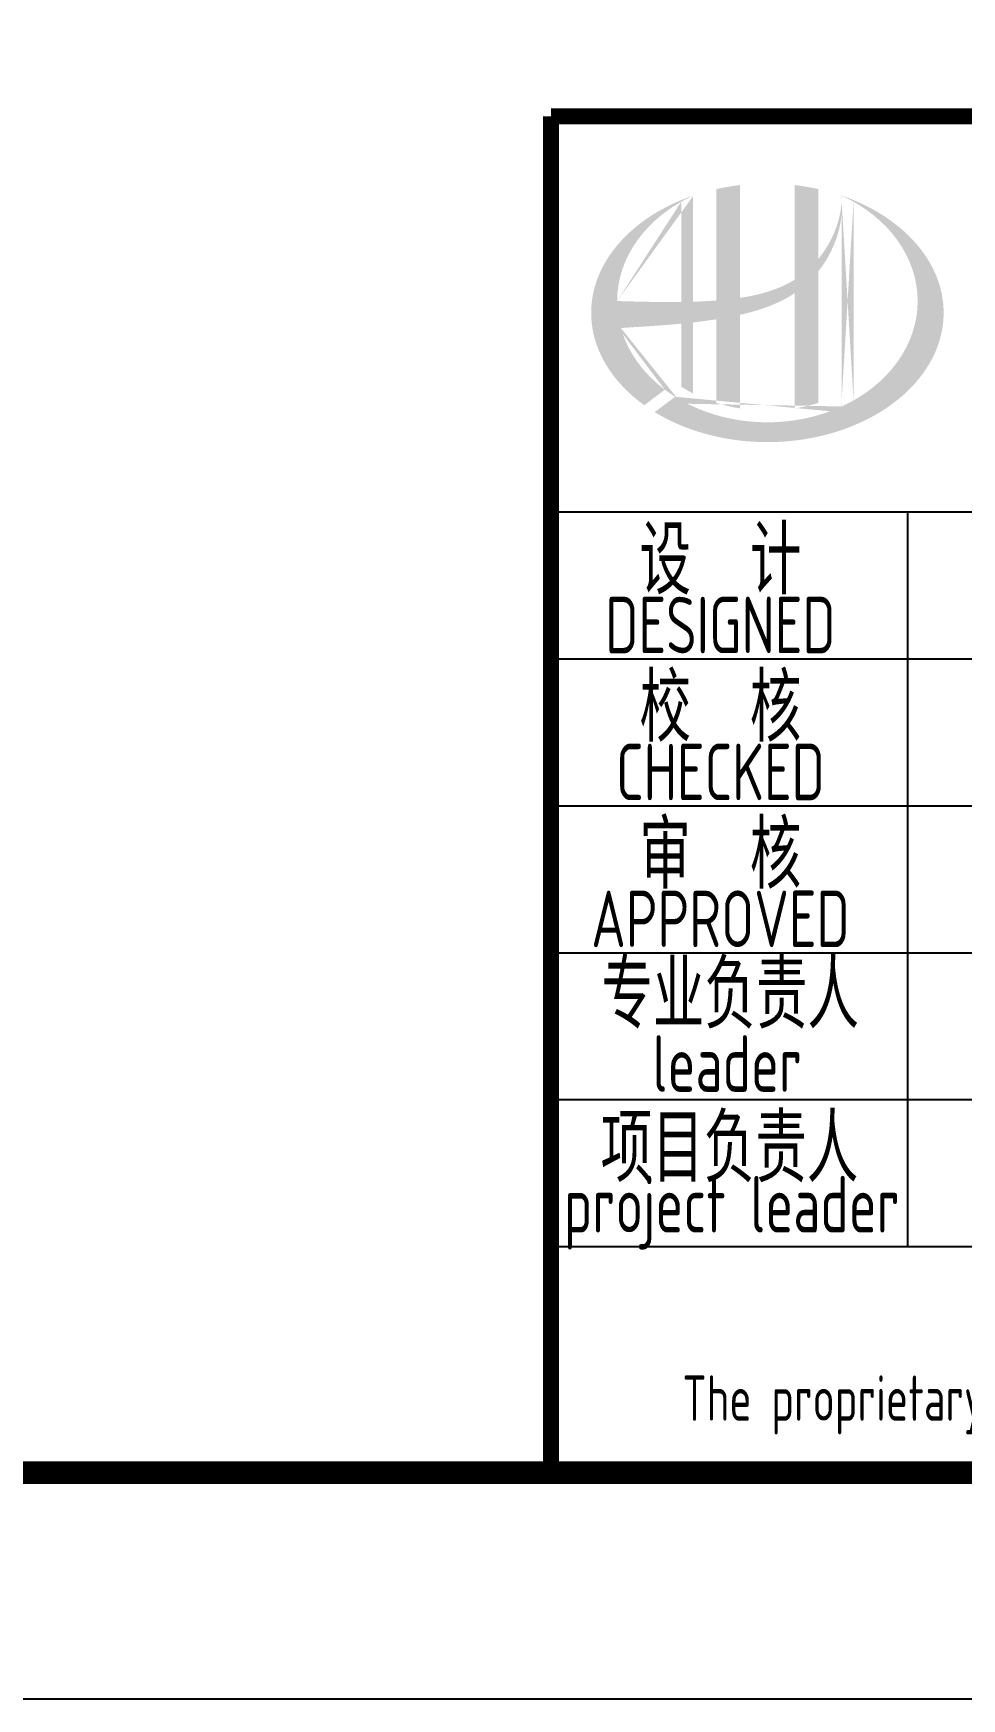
# Model space of a CAD drawing. Extents: x 6128144 to 12201635, y -1670122 to -706096.
# Drawn here: x 6603946 to 6608055, y -753340 to -745972 of the extents above; entities that cross this region are included whole.
import ezdxf
from ezdxf.enums import TextEntityAlignment as Align

# ---------------------------------------------------------------- set-up
doc = ezdxf.new("R2010")
doc.units = 0
doc.header["$LTSCALE"] = 1000
doc.header["$MEASUREMENT"] = 0
doc.layers.get('0').update_dxf_attribs({"linetype": 'CONTINUOUS'})
doc.layers.add('PUB_TITLE', color=4, linetype='CONTINUOUS')
doc.styles.add('AHD', font='sceie.shx', dxfattribs={"width": 0.7, "bigfont": 'sceic.shx'})

msp = doc.modelspace()

# ---------------------------------------------------------------- hatches: boundary and pattern name
h = msp.add_hatch(color=256)
edge = h.paths.add_edge_path()
edge.add_spline(control_points=[(6607073.7, -747217.9), (6607079.8, -747216.5), (6607085.9, -747215.1), (6607135, -747203.2), (6607177.6, -747190.2), (6607252.6, -747159.1), (6607285.5, -747142.1), (6607316.4, -747121.5)], knot_values=[61.629012, 61.629012, 61.629012, 61.629012, 63.330431, 63.330431, 75.353634, 75.353634, 85.398649, 85.398649, 85.398649, 85.398649], degree=3, periodic=0)
edge.add_line((6607316.4, -747121.5), (6607316.4, -747631.8))
edge.add_spline(control_points=[(6607316.4, -747631.8), (6607333.6, -747629), (6607350.6, -747625.7), (6607385.3, -747617.6), (6607403, -747612.8), (6607420.4, -747607.4)], knot_values=[4.908456, 4.908456, 4.908456, 4.908456, 4.992821, 4.992821, 5.083034, 5.083034, 5.083034, 5.083034], degree=3, periodic=0)
edge.add_line((6607420.4, -747607.4), (6607420.4, -747025.9))
edge.add_spline(control_points=[(6607420.4, -747025.9), (6607429.1, -747015), (6607437.3, -747003.6), (6607463.3, -746964), (6607479, -746934), (6607508.3, -746861.2), (6607519.5, -746817.4), (6607524.2, -746772.1), (6607524.3, -746770.8), (6607524.4, -746769.6)], knot_values=[97.991744, 97.991744, 97.991744, 97.991744, 101.64219, 101.64219, 110.337975, 110.337975, 121.934322, 121.934322, 122.270691, 122.270691, 122.270691, 122.270691], degree=3, periodic=0)
edge.add_line((6607524.4, -746769.6), (6607524.4, -746699.1))
edge.add_spline(control_points=[(6607524.4, -746699.1), (6607524.3, -746706.8), (6607524, -746714.5), (6607523.4, -746722.2)], knot_values=[126.194075, 126.194075, 126.194075, 126.194075, 128.396762, 128.396762, 128.396762, 128.396762], degree=3, periodic=0)
edge.add_spline(control_points=[(6607523.4, -746722.2), (6607522.9, -746728.4), (6607522.3, -746734.6), (6607521.5, -746740.8)], knot_values=[124.417049, 124.417049, 124.417049, 124.417049, 126.194075, 126.194075, 126.194075, 126.194075], degree=3, periodic=0)
edge.add_spline(control_points=[(6607521.5, -746740.8), (6607520.4, -746749.9), (6607518.9, -746759), (6607517.1, -746768.1)], knot_values=[121.80529, 121.80529, 121.80529, 121.80529, 124.417049, 124.417049, 124.417049, 124.417049], degree=3, periodic=0)
edge.add_spline(control_points=[(6607517.1, -746768.1), (6607514.7, -746780.3), (6607511.8, -746792.4), (6607508.3, -746804.4)], knot_values=[118.31574, 118.31574, 118.31574, 118.31574, 121.80529, 121.80529, 121.80529, 121.80529], degree=3, periodic=0)
edge.add_spline(control_points=[(6607508.3, -746804.4), (6607504.8, -746816.5), (6607500.8, -746828.6), (6607496.2, -746840.4)], knot_values=[114.795988, 114.795988, 114.795988, 114.795988, 118.31574, 118.31574, 118.31574, 118.31574], degree=3, periodic=0)
edge.add_spline(control_points=[(6607496.2, -746840.4), (6607491.7, -746852.1), (6607486.8, -746863.6), (6607481.3, -746875)], knot_values=[111.329641, 111.329641, 111.329641, 111.329641, 114.795988, 114.795988, 114.795988, 114.795988], degree=3, periodic=0)
edge.add_spline(control_points=[(6607481.3, -746875), (6607475.8, -746886.5), (6607469.8, -746897.9), (6607463.3, -746909)], knot_values=[107.79529, 107.79529, 107.79529, 107.79529, 111.329641, 111.329641, 111.329641, 111.329641], degree=3, periodic=0)
edge.add_spline(control_points=[(6607463.3, -746909), (6607457, -746919.8), (6607450.3, -746930.3), (6607443.2, -746940.6)], knot_values=[104.343579, 104.343579, 104.343579, 104.343579, 107.79529, 107.79529, 107.79529, 107.79529], degree=3, periodic=0)
edge.add_spline(control_points=[(6607443.2, -746940.6), (6607436, -746951), (6607428.4, -746961.1), (6607420.4, -746970.7)], knot_values=[100.8507, 100.8507, 100.8507, 100.8507, 104.343579, 104.343579, 104.343579, 104.343579], degree=3, periodic=0)
edge.add_line((6607420.4, -746970.7), (6607420.4, -746661.5))
edge.add_spline(control_points=[(6607420.4, -746661.5), (6607386.3, -746653.9), (6607351.6, -746648), (6607316.4, -746643.9)], knot_values=[4.423999, 4.423999, 4.423999, 4.423999, 4.558741, 4.558741, 4.558741, 4.558741], degree=3, periodic=0)
edge.add_line((6607316.4, -746643.9), (6607316.4, -747062.1))
edge.add_spline(control_points=[(6607316.4, -747062.1), (6607244.4, -747106.6), (6607160.3, -747129.8), (6607073.7, -747142.9)], knot_values=[63.246215, 63.246215, 63.246215, 63.246215, 87.689124, 87.689124, 87.689124, 87.689124], degree=3, periodic=0)
edge.add_line((6607073.7, -747142.9), (6607073.7, -746643.9))
edge.add_spline(control_points=[(6607073.7, -746643.9), (6607038.6, -746648), (6607003.8, -746653.9), (6606969.7, -746661.5)], knot_values=[4.866038, 4.866038, 4.866038, 4.866038, 5.000777, 5.000777, 5.000777, 5.000777], degree=3, periodic=0)
edge.add_line((6606969.7, -746661.5), (6606969.7, -747154.3))
edge.add_spline(control_points=[(6606969.7, -747154.3), (6606968, -747154.4), (6606933.1, -747157.1), (6606898.5, -747158.8), (6606865.7, -747159.9)], knot_values=[43.657356, 43.657356, 43.657356, 43.657356, 44.134253, 53.497092, 53.497092, 53.497092, 53.497092], degree=3, periodic=0)
edge.add_line((6606865.7, -747159.9), (6606865.7, -746690.7))
edge.add_spline(control_points=[(6606865.7, -746690.7), (6606848.7, -746696.6), (6606831.9, -746702.9), (6606815.5, -746709.6)], knot_values=[5.14157, 5.14157, 5.14157, 5.14157, 5.212921, 5.212921, 5.212921, 5.212921], degree=3, periodic=0)
edge.add_spline(control_points=[(6606815.5, -746709.6), (6606808.6, -746712.4), (6606801.8, -746715.3), (6606769.6, -746729.5), (6606745, -746741.8), (6606721.5, -746755)], knot_values=[5.212921, 5.212921, 5.212921, 5.212921, 5.24296, 5.24296, 5.355623, 5.355623, 5.355623, 5.355623], degree=3, periodic=0)
edge.add_spline(control_points=[(6606721.5, -746755), (6606706.7, -746763.3), (6606692.2, -746772.1), (6606678.2, -746781.2)], knot_values=[5.355623, 5.355623, 5.355623, 5.355623, 5.426974, 5.426974, 5.426974, 5.426974], degree=3, periodic=0)
edge.add_spline(control_points=[(6606678.2, -746781.2), (6606670.8, -746786), (6606663.5, -746790.9), (6606650, -746800.4), (6606643.8, -746804.9), (6606637.7, -746809.5)], knot_values=[5.426974, 5.426974, 5.426974, 5.426974, 5.464765, 5.464765, 5.498325, 5.498325, 5.498325, 5.498325], degree=3, periodic=0)
edge.add_spline(control_points=[(6606637.7, -746809.5), (6606611.6, -746829.1), (6606587.5, -746850), (6606565.6, -746871.9)], knot_values=[5.498325, 5.498325, 5.498325, 5.498325, 5.641027, 5.641027, 5.641027, 5.641027], degree=3, periodic=0)
edge.add_spline(control_points=[(6606565.6, -746871.9), (6606558.6, -746878.9), (6606551.9, -746886), (6606531.4, -746908.6), (6606518.5, -746924.5), (6606506.8, -746940.7)], knot_values=[5.641027, 5.641027, 5.641027, 5.641027, 5.686569, 5.686569, 5.783729, 5.783729, 5.783729, 5.783729], degree=3, periodic=0)
edge.add_spline(control_points=[(6606506.8, -746940.7), (6606491.6, -746961.4), (6606478.3, -746982.8), (6606465.2, -747007.8), (6606463.6, -747011), (6606462, -747014.2)], knot_values=[5.783729, 5.783729, 5.783729, 5.783729, 5.908374, 5.908374, 5.92643, 5.92643, 5.92643, 5.92643], degree=3, periodic=0)
edge.add_spline(control_points=[(6606462, -747014.2), (6606449.5, -747039.3), (6606439.5, -747064.9), (6606432, -747090.9)], knot_values=[5.92643, 5.92643, 5.92643, 5.92643, 6.069132, 6.069132, 6.069132, 6.069132], degree=3, periodic=0)
edge.add_spline(control_points=[(6606432, -747090.9), (6606428.8, -747102), (6606426, -747113.1), (6606420.6, -747139.3), (6606418.4, -747154.3), (6606417, -747169.4)], knot_values=[6.069132, 6.069132, 6.069132, 6.069132, 6.130179, 6.130179, 6.211834, 6.211834, 6.211834, 6.211834], degree=3, periodic=0)
edge.add_spline(control_points=[(6606417, -747169.4), (6606415.7, -747182.5), (6606415.1, -747195.7), (6606415.1, -747208.9)], knot_values=[6.211834, 6.211834, 6.211834, 6.211834, 6.283185, 6.283185, 6.283185, 6.283185], degree=3, periodic=0)
edge.add_spline(control_points=[(6606415.1, -747208.9), (6606415.1, -747218.3), (6606415.4, -747227.6), (6606416, -747236.9)], knot_values=[6.283185, 6.283185, 6.283185, 6.283185, 6.333655, 6.333655, 6.333655, 6.333655], degree=3, periodic=0)
edge.add_spline(control_points=[(6606416, -747236.9), (6606417.3, -747255.6), (6606419.8, -747274.2), (6606423.5, -747292.7)], knot_values=[6.333655, 6.333655, 6.333655, 6.333655, 6.434594, 6.434594, 6.434594, 6.434594], degree=3, periodic=0)
edge.add_spline(control_points=[(6606423.5, -747292.7), (6606423.8, -747293.9), (6606424, -747295.1), (6606428, -747313.6), (6606432.7, -747330.8), (6606438.6, -747347.8)], knot_values=[6.434594, 6.434594, 6.434594, 6.434594, 6.441278, 6.441278, 6.535532, 6.535532, 6.535532, 6.535532], degree=3, periodic=0)
edge.add_spline(control_points=[(6606438.6, -747347.8), (6606444.9, -747366.1), (6606452.4, -747384.1), (6606461.1, -747401.9)], knot_values=[6.535532, 6.535532, 6.535532, 6.535532, 6.636471, 6.636471, 6.636471, 6.636471], degree=3, periodic=0)
edge.add_spline(control_points=[(6606461.1, -747401.9), (6606463.3, -747406.4), (6606465.6, -747410.8), (6606475, -747428.5), (6606482.7, -747441.5), (6606491, -747454.4)], knot_values=[6.636471, 6.636471, 6.636471, 6.636471, 6.661894, 6.661894, 6.73741, 6.73741, 6.73741, 6.73741], degree=3, periodic=0)
edge.add_spline(control_points=[(6606491, -747454.4), (6606502.2, -747471.5), (6606514.6, -747488.3), (6606528.1, -747504.7)], knot_values=[6.73741, 6.73741, 6.73741, 6.73741, 6.838349, 6.838349, 6.838349, 6.838349], degree=3, periodic=0)
edge.add_spline(control_points=[(6606528.1, -747504.7), (6606534, -747511.9), (6606540.2, -747518.9), (6606554.7, -747534.9), (6606563.2, -747543.7), (6606572.1, -747552.3)], knot_values=[6.838349, 6.838349, 6.838349, 6.838349, 6.88251, 6.88251, 6.939288, 6.939288, 6.939288, 6.939288], degree=3, periodic=0)
edge.add_spline(control_points=[(6606572.1, -747552.3), (6606587.9, -747567.7), (6606604.8, -747582.5), (6606622.6, -747596.8)], knot_values=[6.939288, 6.939288, 6.939288, 6.939288, 7.040227, 7.040227, 7.040227, 7.040227], degree=3, periodic=0)
edge.add_spline(control_points=[(6606622.6, -747596.8), (6606631.6, -747603.9), (6606640.8, -747610.8), (6606650.2, -747617.6)], knot_values=[7.040227, 7.040227, 7.040227, 7.040227, 7.090696, 7.090696, 7.090696, 7.090696], degree=3, periodic=0)
edge.add_line((6606650.2, -747617.6), (6606741.4, -747549.2))
edge.add_ellipse((6607195.1, -747156.9), major_axis=(665, 0), ratio=0.806676, start_angle=192.81901, end_angle=226.98533, ccw=False)
edge.add_spline(control_points=[(6606546.6, -747276), (6606570.7, -747274.5), (6606594.7, -747273), (6606683.4, -747267.5), (6606748.2, -747263.2), (6606813.7, -747256.9)], knot_values=[11.398263, 11.398263, 11.398263, 11.398263, 18.40729, 18.40729, 37.18094, 37.18094, 37.18094, 37.18094], degree=3, periodic=0)
edge.add_line((6606813.7, -747256.9), (6606813.7, -747535.9))
edge.add_spline(control_points=[(6606813.7, -747535.9), (6606817.3, -747538.2), (6606820.9, -747540.4), (6606837.8, -747550.6), (6606851.6, -747558.1), (6606865.7, -747565.3)], knot_values=[4.049945, 4.049945, 4.049945, 4.049945, 4.072021, 4.072021, 4.153257, 4.153257, 4.153257, 4.153257], degree=3, periodic=0)
edge.add_line((6606865.7, -747565.3), (6606865.7, -747251.4))
edge.add_spline(control_points=[(6606865.7, -747251.4), (6606897.9, -747247.7), (6606930.3, -747243.5), (6606965.2, -747238.1), (6606967.5, -747237.8), (6606969.7, -747237.4)], knot_values=[42.135009, 42.135009, 42.135009, 42.135009, 51.307228, 51.307228, 51.948574, 51.948574, 51.948574, 51.948574], degree=3, periodic=0)
edge.add_line((6606969.7, -747237.4), (6606969.7, -747607.4))
edge.add_spline(control_points=[(6606969.7, -747607.4), (6607003.4, -747617.9), (6607038.2, -747626.1), (6607073.7, -747631.8)], knot_values=[4.34174, 4.34174, 4.34174, 4.34174, 4.516316, 4.516316, 4.516316, 4.516316], degree=3, periodic=0)
edge.add_line((6607073.7, -747631.8), (6607073.7, -747217.9))
edge = h.paths.add_edge_path(flags=16)
edge.add_ellipse((6607195.1, -747156.9), major_axis=(665, 0), ratio=0.806676, start_angle=124.98746, end_angle=179.99898, ccw=False)
edge.add_line((6606813.7, -746717.4), (6606813.7, -747161))
edge.add_spline(control_points=[(6606813.7, -747161), (6606718.4, -747162.3), (6606624.4, -747159.3), (6606530, -747156.9)], knot_values=[11.27373, 11.27373, 11.27373, 11.27373, 38.687513, 38.687513, 38.687513, 38.687513], degree=3, periodic=0)
edge = h.paths.add_edge_path()
edge.add_spline(control_points=[(6606696.2, -747648.1), (6606727.3, -747667.1), (6606760.4, -747684.3), (6606845, -747721.6), (6606898.3, -747739.4), (6607009.1, -747766), (6607066.5, -747774.7), (6607182.7, -747782.5), (6607241.3, -747781.5), (6607356.9, -747770.1), (6607413.8, -747759.5), (6607522.8, -747729.5), (6607574.9, -747709.9), (6607671.8, -747663.1), (6607716.6, -747635.7), (6607796.6, -747574.8), (6607831.8, -747541.2), (6607891.1, -747469.7), (6607915.2, -747431.8), (6607951.6, -747353.7), (6607963.9, -747313.5), (6607976.4, -747232.3), (6607976.7, -747191.3), (6607965.2, -747109.9), (6607953.4, -747069.3), (6607917.8, -746990.6), (6607894, -746952.4), (6607835.2, -746880.2), (6607800.2, -746846.3), (6607720.4, -746784.6), (6607675.6, -746756.9), (6607594.4, -746717.2), (6607560.1, -746703), (6607524.4, -746690.7)], knot_values=[0.886421, 0.886421, 0.886421, 0.886421, 1.040557, 1.040557, 1.261172, 1.261172, 1.481788, 1.481788, 1.702404, 1.702404, 1.92302, 1.92302, 2.143636, 2.143636, 2.364252, 2.364252, 2.584868, 2.584868, 2.805484, 2.805484, 3.026099, 3.026099, 3.246715, 3.246715, 3.46852, 3.46852, 3.690325, 3.690325, 3.91213, 3.91213, 4.133935, 4.133935, 4.283209, 4.283209, 4.283209, 4.283209], degree=3, periodic=0)
edge.add_line((6607524.4, -746690.7), (6607524.4, -746690.8))
edge.add_spline(control_points=[(6607524.4, -746690.9), (6607524.4, -746693.6), (6607524.4, -746696.4), (6607524.4, -746699.1)], knot_values=[128.396762, 128.396762, 128.396762, 128.396762, 129.192193, 129.192193, 129.192193, 129.192193], degree=3, periodic=0)
edge.add_line((6607524.4, -746699.1), (6607524.4, -747623))
edge.add_ellipse((6607195.1, -747156.9), major_axis=(665, 0), ratio=0.806676, start_angle=232.10542, end_angle=299.68334, ccw=False)
edge.add_line((6606786.6, -747580.3), (6606696.2, -747648.1))
edge = h.paths.add_edge_path(flags=16)
edge.add_ellipse((6607195.1, -747156.9), major_axis=(665, 0), ratio=0.806676, start_angle=304.98746, end_angle=415.01211, ccw=False)
edge.add_line((6607576.4, -747596.4), (6607576.4, -746717.4))

# ---------------------------------------------------------------- linework, layer by layer
for p, q in [((6606237.2, -748089.6), (6617237.2, -748089.6)), ((6607817.2, -751339.6), (6607817.2, -748089.6)), ((6607817.2, -751339.6), (6607817.2, -748089.6)), ((6607817.2, -751339.6), (6607817.2, -748089.6)), ((6606237.2, -748739.6), (6611737.2, -748739.6)), ((6606237.2, -749389.6), (6611737.2, -749389.6)), ((6606237.2, -750039.6), (6611737.2, -750039.6)), ((6606237.2, -750689.6), (6611737.2, -750689.6)), ((6606237.2, -751339.6), (6624237.2, -751339.6)), ((6606237.2, -752339.6), (6624237.2, -752339.6))]:
    msp.add_line(p, q)
at = {"const_width": 70}
for points in [[(6624237.2, -746339.6), (6606237.2, -746339.6)], [(6606237.2, -746339.6), (6606237.2, -752339.6)]]:
    msp.add_lwpolyline(points, dxfattribs=at)
at = {"layer": 'PUB_TITLE', "color": 4}
msp.add_lwpolyline([(6565837.2, -753339.6), (6625237.2, -753339.6), (6625237.2, -711339.6), (6565837.2, -711339.6)], close=True, dxfattribs=at)
at = {"layer": 'PUB_TITLE', "color": 4, "const_width": 100}
msp.add_lwpolyline([(6568337.2, -752339.6), (6624237.2, -752339.6), (6624237.2, -712339.6), (6568337.2, -712339.6)], close=True, dxfattribs=at)

# ---------------------------------------------------------------- texts
at = {"style": 'AHD', "width": 0.8}
for s, height, p in [('设  计', 300, (6606987.2, -748289.6)), ('设  计', 300, (6606987.2, -748289.6)), ('DESIGNED', 250, (6606987.2, -748589.6)), ('DESIGNED', 250, (6606987.2, -748589.6)), ('校  核', 300, (6606987.2, -748939.6)), ('校  核', 300, (6606987.2, -748939.6)), ('CHECKED', 250, (6606987.2, -749239.6)), ('CHECKED', 250, (6606987.2, -749239.6)), ('审  核', 300, (6606987.2, -749589.6)), ('审  核', 300, (6606987.2, -749589.6)), ('APPROVED', 250, (6606987.2, -749889.6)), ('APPROVED', 250, (6606987.2, -749889.6)), ('专业负责人', 300, (6607030.2, -750209.6)), ('leader', 250, (6607017.2, -750529.6)), ('项目负责人', 300, (6607027.2, -750889.6)), ('project leader', 250, (6607037.2, -751189.6)), ('The proprietary right of this document belongs to Anhui Huadong Chemical And Medical Engineering  Co.,Ltd.  and any replication or transfer to the 3rd. side is forbidden without its permission. ', 200, (6615250.9, -752039.6))]:
    msp.add_text(s, height=height, dxfattribs=at).set_placement(p, align=Align.MIDDLE)

doc.saveas('drawing.dxf')
